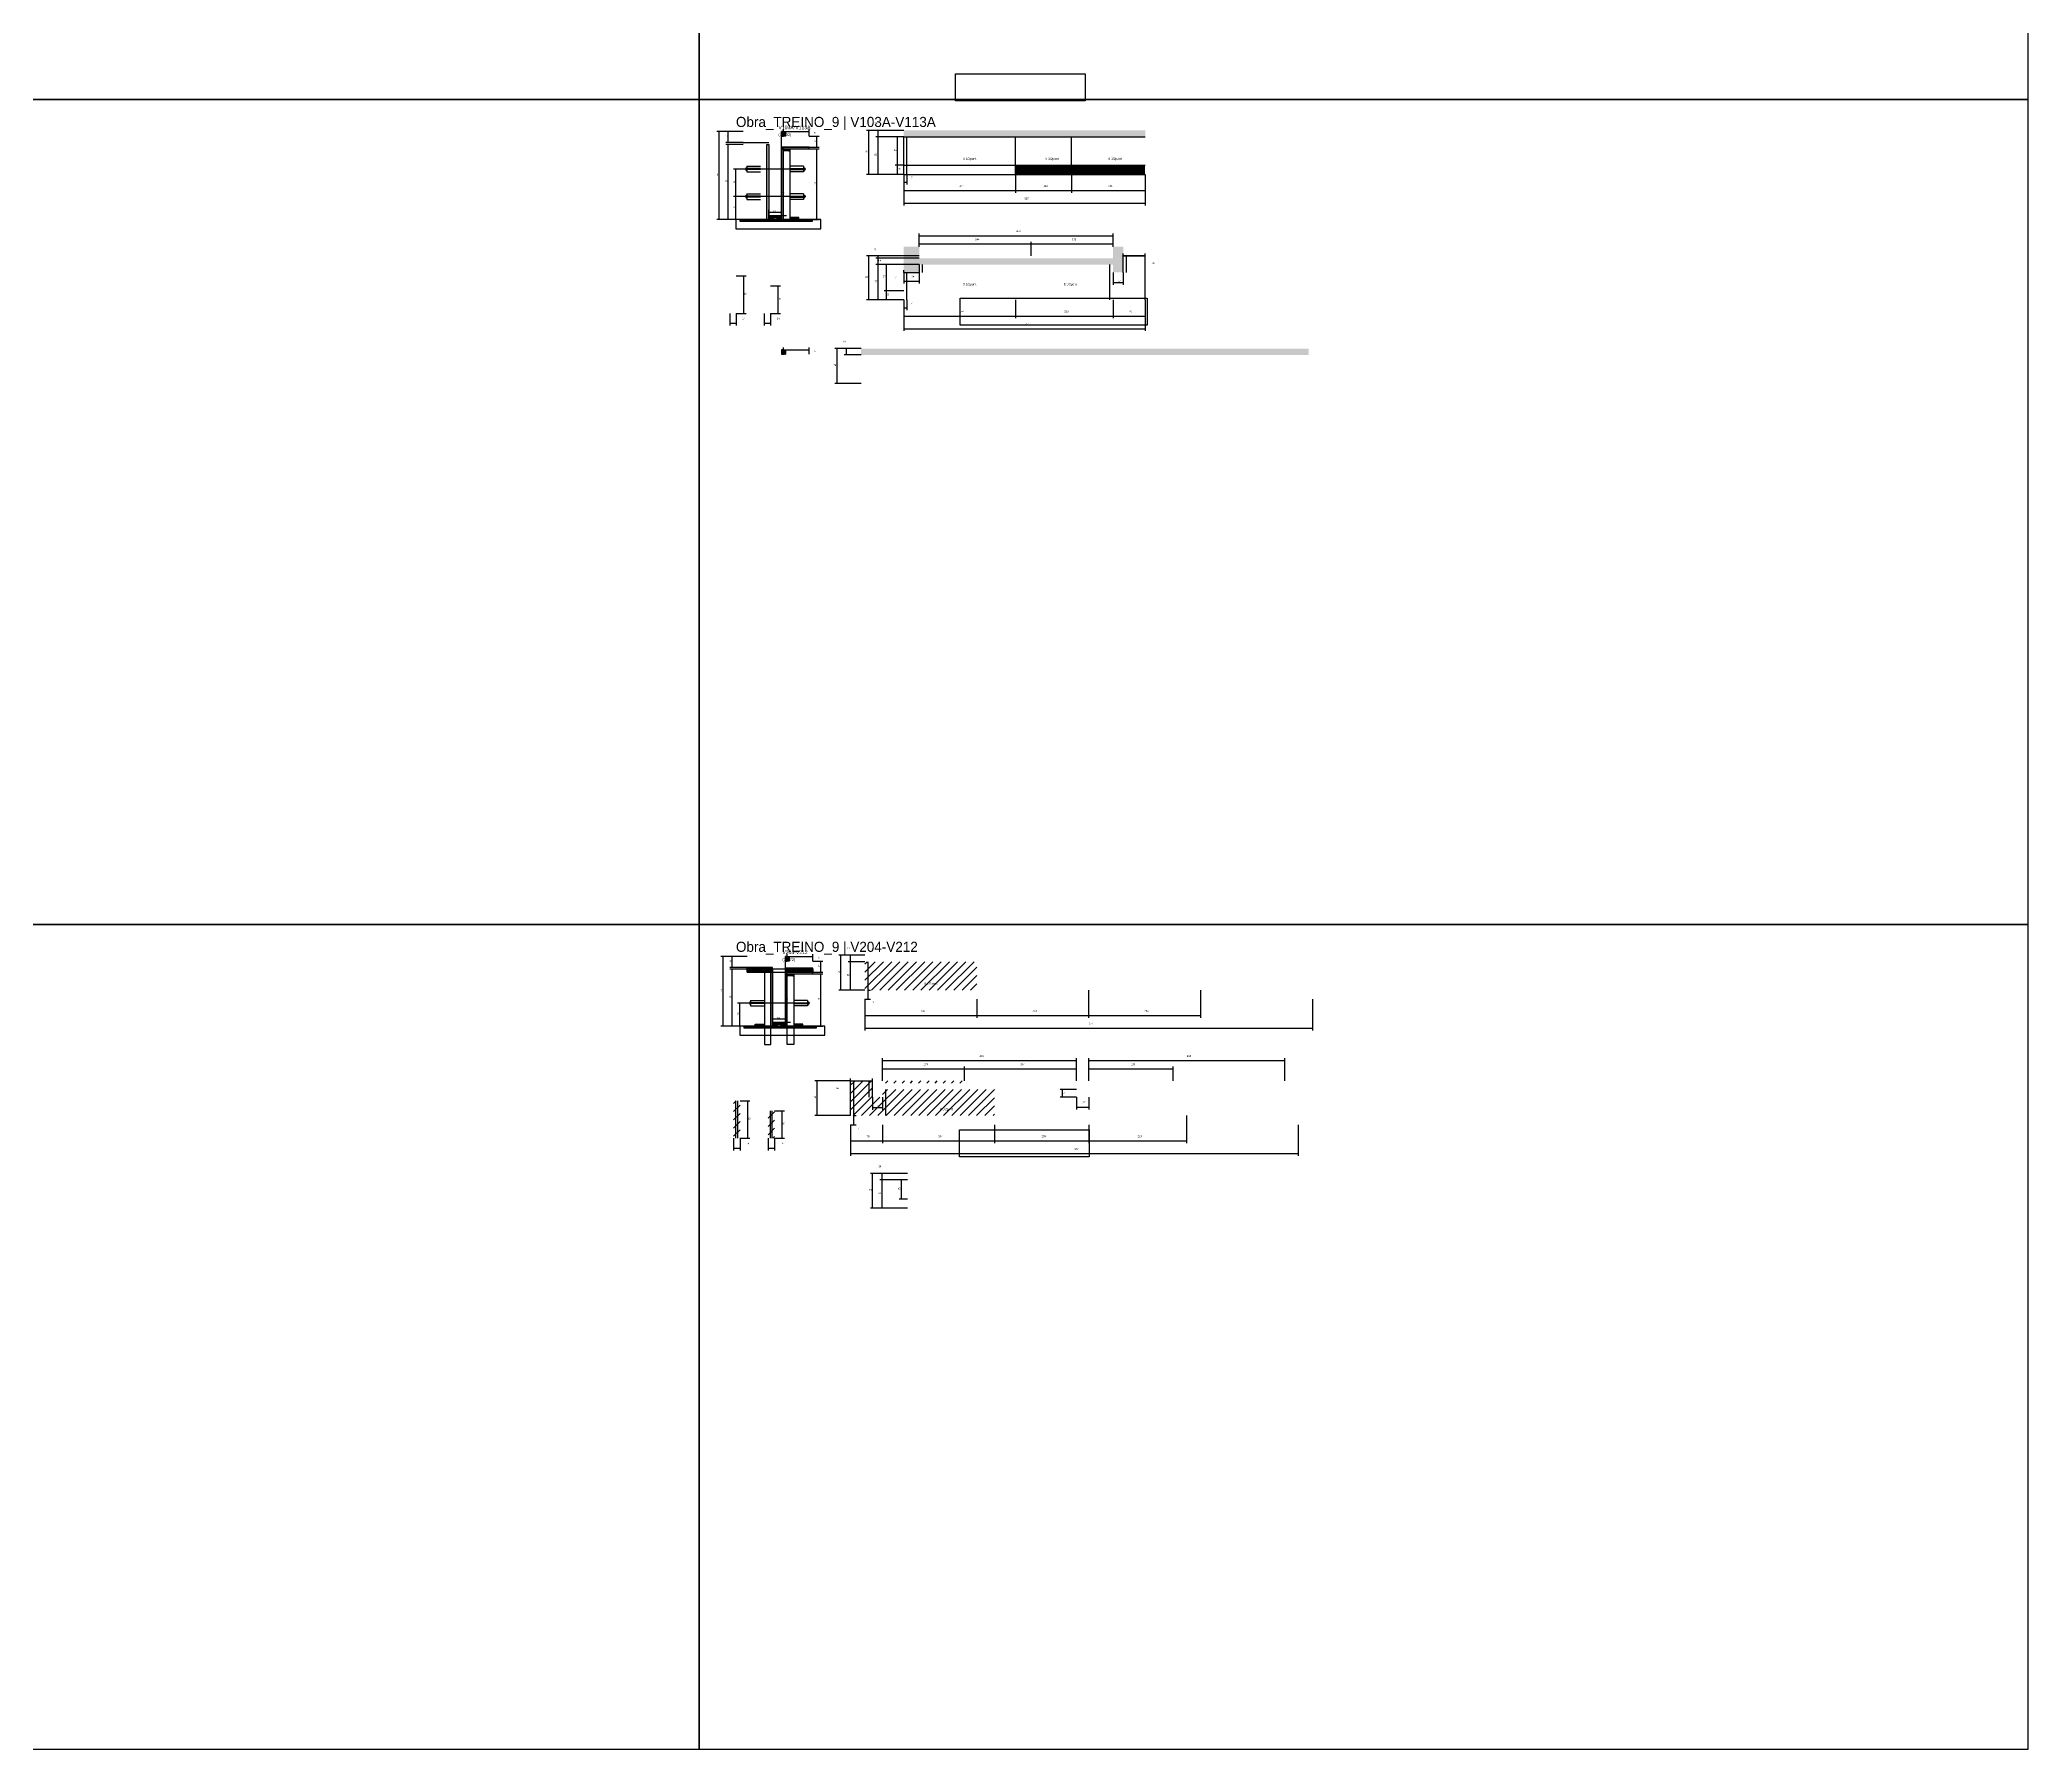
# Model space of a CAD drawing. Header units: metres. Extents: x -41 to 34840, y -36000 to 1848.
# Drawn here: x 30461 to 34800, y -34200 to -30470 of the extents above; entities that cross this region are included whole.
import ezdxf

# ---------------------------------------------------------------- set-up
doc = ezdxf.new("R2010")
doc.units = ezdxf.units.M
for name, color, linetype in [('barrote', 126, 'Continuous'), ('CELL_BORDER', 8, 'Continuous'), ('COTA', 4, 'Continuous'), ('Cota Seção (2x)', 4, 'Continuous'), ('Hachura', 253, 'Continuous'), ('LABEL_ID', 3, 'Continuous'), ('Madeira', 126, 'Continuous'), ('NOMENCLATURA', 7, 'Continuous'), ('Painéis', 200, 'Continuous'), ('SARR_2.2x7', 40, 'Continuous'), ('SARR_EDITAR', 141, 'Continuous'), ('SCO-___-LAJ', 4, 'Continuous'), ('TENSOR', 2, 'Continuous'), ('Texto Seção', 7, 'Continuous')]:
    doc.layers.add(name, color=color, linetype=linetype)

msp = doc.modelspace()

# ---------------------------------------------------------------- hatches: boundary and pattern name
at = {"layer": 'COTA'}
h = msp.add_hatch(dxfattribs=at)
h.set_pattern_fill('AR-CONC', scale=0.03)
h.paths.add_polyline_path([(32346, -30667.5), (32346, -30681.5), (32873, -30681.5), (32873, -30667.5)])
h = msp.add_hatch(dxfattribs=at)
h.set_pattern_fill('AR-CONC', scale=0.03)
h.paths.add_polyline_path([(32380, -30977.3), (32380, -30960.3), (32803, -30960.3), (32803, -30977.3), (32825, -30977.3), (32825, -30941.3), (32825, -30921.3), (32803, -30921.3), (32803, -30941.3), (32803, -30946.3), (32380, -30946.3), (32380, -30941.3), (32380, -30921.3), (32346, -30921.3), (32346, -30977.3)])
h = msp.add_hatch(dxfattribs=at)
h.set_pattern_fill('AR-CONC', scale=0.03)
h.paths.add_polyline_path([(32252.9, -31143.6), (32252.9, -31157.6), (33229.9, -31157.6), (33229.9, -31143.6)])
at = {"layer": 'Hachura'}
h = msp.add_hatch(color=8, dxfattribs=at)
h.dxf.hatch_style = 1
h.paths.add_polyline_path([(32083.5, -30670), (32079.5, -30670), (32079.5, -30670), (32079.5, -30680), (32079.5, -30680), (32083.5, -30680), (32083.5, -30680), (32083.5, -30670)])
h = msp.add_hatch(dxfattribs=at)
h.set_pattern_fill('ANSI31', scale=0.5)
h.paths.add_polyline_path([(32087.9, -30680), (32083.5, -30680), (32083.5, -30680), (32083.5, -30670), (32083.5, -30670), (32087.9, -30670), (32087.9, -30670), (32087.9, -30680)])
h = msp.add_hatch(color=8, dxfattribs=at)
h.dxf.hatch_style = 1
h.paths.add_polyline_path([(32047.5, -30698), (32051.5, -30698), (32051.5, -30698), (32051.5, -30862), (32051.5, -30862), (32047.5, -30862), (32047.5, -30862), (32047.5, -30698)])
h = msp.add_hatch(color=8, dxfattribs=at)
h.dxf.hatch_style = 1
h.paths.add_polyline_path([(32139.5, -30708), (32139.5, -30704), (32139.5, -30704), (32079.5, -30704), (32079.5, -30704), (32079.5, -30708), (32079.5, -30708), (32139.5, -30708)])
h = msp.add_hatch(color=8, dxfattribs=at)
h.dxf.hatch_style = 1
h.paths.add_polyline_path([(32083.5, -30708), (32079.5, -30708), (32079.5, -30708), (32079.5, -30862), (32079.5, -30862), (32083.5, -30862), (32083.5, -30862), (32083.5, -30708)])
h = msp.add_hatch(dxfattribs=at)
h.set_pattern_fill('ANSI31', scale=0.5)
h.paths.add_polyline_path([(32083.5, -30712.4), (32083.5, -30708), (32083.5, -30708), (32097.5, -30708), (32097.5, -30708), (32097.5, -30712.4), (32097.5, -30712.4), (32083.5, -30712.4)])
h = msp.add_hatch(color=8, dxfattribs=at)
h.dxf.hatch_style = 1
h.paths.add_polyline_path([(32079.5, -30857.6), (32079.5, -30854), (32079.5, -30854), (32051.5, -30854), (32051.5, -30854), (32051.5, -30857.6), (32051.5, -30857.6), (32079.5, -30857.6)])
h = msp.add_hatch(dxfattribs=at)
h.set_pattern_fill('ANSI31', scale=0.5)
h.paths.add_polyline_path([(32051.5, -30862), (32051.5, -30857.6), (32051.5, -30857.6), (32061.5, -30857.6), (32061.5, -30857.6), (32061.5, -30862), (32061.5, -30862), (32051.5, -30862)])
h = msp.add_hatch(dxfattribs=at)
h.set_pattern_fill('ANSI31', scale=0.5)
h.paths.add_polyline_path([(32079.5, -30862), (32079.5, -30857.6), (32079.5, -30857.6), (32069.5, -30857.6), (32069.5, -30857.6), (32069.5, -30862), (32069.5, -30862), (32079.5, -30862)])
h = msp.add_hatch(dxfattribs=at)
h.set_pattern_fill('ANSI31', scale=0.5)
h.paths.add_polyline_path([(32117.5, -30862), (32117.5, -30857.6), (32117.5, -30857.6), (32097.5, -30857.6), (32097.5, -30857.6), (32097.5, -30862), (32097.5, -30862), (32117.5, -30862)])
h = msp.add_hatch(color=8, dxfattribs=at)
h.dxf.hatch_style = 1
h.paths.add_polyline_path([(32083.5, -31146.1), (32079.5, -31146.1), (32079.5, -31146.1), (32079.5, -31156.1), (32079.5, -31156.1), (32083.5, -31156.1), (32083.5, -31156.1), (32083.5, -31146.1)])
h = msp.add_hatch(dxfattribs=at)
h.set_pattern_fill('ANSI31', scale=0.5)
h.paths.add_polyline_path([(32087.9, -31156.1), (32083.5, -31156.1), (32083.5, -31156.1), (32083.5, -31146.1), (32083.5, -31146.1), (32087.9, -31146.1), (32087.9, -31146.1), (32087.9, -31156.1)])
h = msp.add_hatch(color=8, dxfattribs=at)
h.dxf.hatch_style = 1
h.paths.add_polyline_path([(32060.1, -32498), (32060.1, -32494), (32060.1, -32494), (32004.5, -32494), (32004.5, -32494), (32004.5, -32498), (32004.5, -32498), (32060.1, -32498)])
h = msp.add_hatch(dxfattribs=at)
h.set_pattern_fill('ANSI31', scale=0.5)
h.paths.add_polyline_path([(32056.1, -32502.4), (32056.1, -32498), (32056.1, -32498), (32042.1, -32498), (32042.1, -32498), (32042.1, -32502.4), (32042.1, -32502.4), (32056.1, -32502.4)])
h = msp.add_hatch(color=8, dxfattribs=at)
h.dxf.hatch_style = 1
h.paths.add_polyline_path([(32056.1, -32498), (32060.1, -32498), (32060.1, -32498), (32060.1, -32622), (32060.1, -32622), (32056.1, -32622), (32056.1, -32622), (32056.1, -32498)])
h = msp.add_hatch(color=8, dxfattribs=at)
h.dxf.hatch_style = 1
h.paths.add_polyline_path([(32092.1, -32470), (32088.1, -32470), (32088.1, -32470), (32088.1, -32480), (32088.1, -32480), (32092.1, -32480), (32092.1, -32480), (32092.1, -32470)])
h = msp.add_hatch(dxfattribs=at)
h.set_pattern_fill('ANSI31', scale=0.5)
h.paths.add_polyline_path([(32096.5, -32480), (32092.1, -32480), (32092.1, -32480), (32092.1, -32470), (32092.1, -32470), (32096.5, -32470), (32096.5, -32470), (32096.5, -32480)])
h = msp.add_hatch(dxfattribs=at)
h.set_pattern_fill('ANSI31', scale=4)
h.paths.add_polyline_path([(32505.5, -32481.5), (32261.5, -32481.5), (32261.5, -32543.5), (32505.5, -32543.5)])
h = msp.add_hatch(color=8, dxfattribs=at)
h.dxf.hatch_style = 1
h.paths.add_polyline_path([(32148.1, -32508), (32148.1, -32504), (32148.1, -32504), (32088.1, -32504), (32088.1, -32504), (32088.1, -32508), (32088.1, -32508), (32148.1, -32508)])
h = msp.add_hatch(color=8, dxfattribs=at)
h.dxf.hatch_style = 1
h.paths.add_polyline_path([(32092.1, -32508), (32088.1, -32508), (32088.1, -32508), (32088.1, -32622), (32088.1, -32622), (32092.1, -32622), (32092.1, -32622), (32092.1, -32508)])
h = msp.add_hatch(dxfattribs=at)
h.set_pattern_fill('ANSI31', scale=0.5)
h.paths.add_polyline_path([(32092.1, -32512.4), (32092.1, -32508), (32092.1, -32508), (32106.1, -32508), (32106.1, -32508), (32106.1, -32512.4), (32106.1, -32512.4), (32092.1, -32512.4)])
h = msp.add_hatch(dxfattribs=at)
h.set_pattern_fill('ANSI31', scale=0.5)
h.paths.add_polyline_path([(32022.1, -32622), (32022.1, -32617.6), (32022.1, -32617.6), (32042.1, -32617.6), (32042.1, -32617.6), (32042.1, -32622), (32042.1, -32622), (32022.1, -32622)])
h = msp.add_hatch(color=8, dxfattribs=at)
h.dxf.hatch_style = 1
h.paths.add_polyline_path([(32088.1, -32617.6), (32088.1, -32614), (32088.1, -32614), (32060.1, -32614), (32060.1, -32614), (32060.1, -32617.6), (32060.1, -32617.6), (32088.1, -32617.6)])
h = msp.add_hatch(dxfattribs=at)
h.set_pattern_fill('ANSI31', scale=0.5)
h.paths.add_polyline_path([(32060.1, -32622), (32060.1, -32617.6), (32060.1, -32617.6), (32070.1, -32617.6), (32070.1, -32617.6), (32070.1, -32622), (32070.1, -32622), (32060.1, -32622)])
h = msp.add_hatch(dxfattribs=at)
h.set_pattern_fill('ANSI31', scale=0.5)
h.paths.add_polyline_path([(32088.1, -32622), (32088.1, -32617.6), (32088.1, -32617.6), (32078.1, -32617.6), (32078.1, -32617.6), (32078.1, -32622), (32078.1, -32622), (32088.1, -32622)])
h = msp.add_hatch(dxfattribs=at)
h.set_pattern_fill('ANSI31', scale=0.5)
h.paths.add_polyline_path([(32126.1, -32622), (32126.1, -32617.6), (32126.1, -32617.6), (32106.1, -32617.6), (32106.1, -32617.6), (32106.1, -32622), (32106.1, -32622), (32126.1, -32622)])
h = msp.add_hatch(dxfattribs=at)
h.set_pattern_fill('ANSI31', scale=4)
h.paths.add_polyline_path([(32230, -32741.3), (32230, -32817.3), (32300, -32817.3), (32300, -32777.3), (32278, -32777.3), (32278, -32741.3)])
h = msp.add_hatch(dxfattribs=at)
h.set_pattern_fill('ANSI31', scale=4)
h.paths.add_polyline_path([(32300, -32741.3), (32300, -32746.3), (32479, -32746.3), (32479, -32741.3)])
h = msp.add_hatch(dxfattribs=at)
h.set_pattern_fill('ANSI31', scale=4)
h.paths.add_polyline_path([(32544, -32817.3), (32544, -32760.3), (32300, -32760.3), (32300, -32777.3), (32300, -32817.3)])
h = msp.add_hatch(dxfattribs=at)
h.set_pattern_fill('ANSI31', scale=4)
h.paths.add_polyline_path([(31989, -32784.9), (31975, -32784.9), (31975, -32866.9), (31989, -32866.9)])
h = msp.add_hatch(dxfattribs=at)
h.set_pattern_fill('ANSI31', scale=4)
h.paths.add_polyline_path([(32064.2, -32806.9), (32050.2, -32806.9), (32050.2, -32866.9), (32064.2, -32866.9)])

# ---------------------------------------------------------------- linework, layer by layer
for p, q in [((32001.5, -30748.9), (32001.5, -30754.9)), ((32001.5, -30748.9), (32003.5, -30748.9)), ((32003.5, -30754.9), (32001.5, -30754.9)), ((32003.5, -30745.9), (32003.5, -30757.9)), ((32003.5, -30745.9), (32033.5, -30745.9)), ((32033.5, -30750.9), (32003.5, -30750.9)), ((32033.5, -30752.9), (32003.5, -30752.9)), ((32003.5, -30757.9), (32033.5, -30757.9)), ((32127.5, -30745.9), (32097.5, -30745.9)), ((32097.5, -30750.9), (32127.5, -30750.9)), ((32097.5, -30752.9), (32127.5, -30752.9)), ((32127.5, -30757.9), (32097.5, -30757.9)), ((32127.5, -30745.9), (32127.5, -30757.9)), ((32127.5, -30748.9), (32129.5, -30748.9)), ((32127.5, -30754.9), (32129.5, -30754.9)), ((32129.5, -30748.9), (32129.5, -30754.9)), ((32003.5, -30806), (32003.5, -30818)), ((32003.5, -30806), (32033.5, -30806)), ((32127.5, -30806), (32097.5, -30806)), ((32127.5, -30806), (32127.5, -30818)), ((32001.5, -30809), (32001.5, -30815)), ((32001.5, -30809), (32003.5, -30809)), ((32003.5, -30815), (32001.5, -30815)), ((32033.5, -30811), (32003.5, -30811)), ((32033.5, -30813), (32003.5, -30813)), ((32003.5, -30818), (32033.5, -30818)), ((32097.5, -30811), (32127.5, -30811)), ((32097.5, -30813), (32127.5, -30813)), ((32127.5, -30818), (32097.5, -30818)), ((32127.5, -30809), (32129.5, -30809)), ((32127.5, -30815), (32129.5, -30815)), ((32129.5, -30809), (32129.5, -30815)), ((32010.1, -32569), (32010.1, -32575)), ((32010.1, -32569), (32012.1, -32569)), ((32012.1, -32575), (32010.1, -32575)), ((32012.1, -32566), (32012.1, -32578)), ((32012.1, -32566), (32042.1, -32566)), ((32042.1, -32571), (32012.1, -32571)), ((32042.1, -32573), (32012.1, -32573)), ((32012.1, -32578), (32042.1, -32578)), ((32136.1, -32566), (32106.1, -32566)), ((32106.1, -32571), (32136.1, -32571)), ((32106.1, -32573), (32136.1, -32573)), ((32136.1, -32578), (32106.1, -32578)), ((32136.1, -32566), (32136.1, -32578)), ((32136.1, -32569), (32138.1, -32569)), ((32136.1, -32575), (32138.1, -32575)), ((32138.1, -32569), (32138.1, -32575))]:
    msp.add_line(p, q)
at = {"layer": 'barrote'}
for points in [[(31980, -30882), (32165.2, -30882), (32165.2, -30862), (31980, -30862)], [(31988.6, -32642), (32173.8, -32642), (32173.8, -32622), (31988.6, -32622)]]:
    msp.add_lwpolyline(points, close=True, dxfattribs=at)
at = {"layer": 'CELL_BORDER'}
for points in [[(29000, -30600), (31900, -30600), (31900, -28800), (29000, -28800)], [(31900, -30600), (34800, -30600), (34800, -28800), (31900, -28800)], [(29000, -32400), (31900, -32400), (31900, -30600), (29000, -30600)], [(31900, -32400), (34800, -32400), (34800, -30600), (31900, -30600)], [(29000, -34200), (31900, -34200), (31900, -32400), (29000, -32400)], [(31900, -34200), (34800, -34200), (34800, -32400), (31900, -32400)]]:
    msp.add_lwpolyline(points, close=True, dxfattribs=at)
at = {"layer": 'COTA'}
for p, q in [((31995.9, -30670), (31938.5, -30670)), ((31943.5, -30862), (31943.5, -30670)), ((31995.9, -30670), (31957.8, -30670)), ((31962.8, -30694), (31962.8, -30670)), ((32083.5, -30670), (32083.5, -30665)), ((32083.5, -30670), (32139.5, -30670)), ((32139.5, -30680), (32139.5, -30665)), ((32346, -30667.5), (32264.7, -30667.5)), ((32269.7, -30763.5), (32269.7, -30667.5)), ((32346, -30667.5), (32285.3, -30667.5)), ((32290.3, -30681.5), (32290.3, -30667.5)), ((31995.9, -30694), (31957.8, -30694)), ((31995.9, -30698), (31957.8, -30698)), ((31962.8, -30862), (31962.8, -30698)), ((32139.5, -30680), (32161.3, -30680)), ((32139.5, -30704), (32161.3, -30704)), ((32139.5, -30708), (32161.3, -30708)), ((32156.3, -30704), (32156.3, -30680)), ((32156.3, -30862), (32156.3, -30708)), ((32346, -30681.5), (32285.3, -30681.5)), ((32346, -30681.5), (32285.3, -30681.5)), ((32290.3, -30763.5), (32290.3, -30681.5)), ((32346, -30681.5), (32327.5, -30681.5)), ((32332.5, -30743.5), (32332.5, -30681.5)), ((31998.2, -30751.9), (31974.6, -30751.9)), ((31979.6, -30812), (31979.6, -30751.9)), ((32346, -30763.5), (32264.7, -30763.5)), ((32346, -30763.5), (32285.3, -30763.5)), ((32346, -30743.5), (32327.5, -30743.5)), ((32346, -30743.5), (32327.5, -30743.5)), ((32346, -30763.5), (32327.5, -30763.5)), ((32332.5, -30763.5), (32332.5, -30743.5)), ((32346, -30763.5), (32346, -30803.7)), ((32346, -30763.5), (32346, -30831.4)), ((32346, -30763.5), (32346, -30785.7)), ((32353, -30763.5), (32353, -30785.7)), ((32590, -30763.5), (32590, -30803.7)), ((32590, -30763.5), (32590, -30803.7)), ((32712, -30763.5), (32712, -30803.7)), ((32712, -30763.5), (32712, -30803.7)), ((32873, -30763.5), (32873, -30803.7)), ((32873, -30763.5), (32873, -30831.4)), ((32346, -30780.7), (32353, -30780.7)), ((32346, -30798.7), (32590, -30798.7)), ((32590, -30798.7), (32712, -30798.7)), ((32712, -30798.7), (32873, -30798.7)), ((31998.2, -30812), (31974.6, -30812)), ((31998.2, -30812), (31974.6, -30812)), ((31979.6, -30862), (31979.6, -30812)), ((32346, -30826.4), (32873, -30826.4)), ((32017.9, -30862), (31938.5, -30862)), ((32017.9, -30862), (31957.8, -30862)), ((31998.2, -30862), (31974.6, -30862)), ((32113.1, -30862), (32161.3, -30862)), ((32380, -30921.3), (32380, -30892.3)), ((32803, -30921.3), (32803, -30892.3)), ((32380, -30897.3), (32803, -30897.3)), ((32380, -30921.3), (32380, -30910.3)), ((32380, -30915.3), (32624, -30915.3)), ((32624, -30941.3), (32624, -30910.3)), ((32624, -30941.3), (32624, -30910.3)), ((32624, -30915.3), (32803, -30915.3)), ((32803, -30921.3), (32803, -30910.3)), ((32825, -30977.3), (32825, -30936.3)), ((32873, -30941.3), (32873, -30936.3)), ((32380, -30941.3), (32264.7, -30941.3)), ((32269.7, -31037.3), (32269.7, -30941.3)), ((32380, -30941.3), (32285.4, -30941.3)), ((32346, -30946.3), (32285.4, -30946.3)), ((32380, -30946.3), (32285.4, -30946.3)), ((32346, -30960.3), (32285.4, -30960.3)), ((32346, -30960.3), (32285.4, -30960.3)), ((32290.4, -30946.3), (32290.4, -30941.3)), ((32290.4, -30960.3), (32290.4, -30946.3)), ((32290.4, -31037.3), (32290.4, -30960.3)), ((32380, -30960.3), (32303.2, -30960.3)), ((32308.2, -31017.3), (32308.2, -30960.3)), ((32346, -30977.3), (32346, -30972.3)), ((32346, -30977.3), (32346, -31001.3)), ((32346, -30977.3), (32380, -30977.3)), ((32380, -30960.3), (32380, -30982.3)), ((32380, -30977.3), (32380, -31001.3)), ((32803, -30977.3), (32803, -31004.7)), ((32825, -30941.3), (32873, -30941.3)), ((32825, -30977.3), (32825, -31004.7)), ((31980.4, -30984.9), (32002, -30984.9)), ((31997, -31066.9), (31997, -30984.9)), ((32055.6, -31006.9), (32077.1, -31006.9)), ((32072.1, -31066.9), (32072.1, -31006.9)), ((32346, -31017.3), (32303.2, -31017.3)), ((32346, -31017.3), (32303.2, -31017.3)), ((32308.2, -31037.3), (32308.2, -31017.3)), ((32346, -30996.3), (32380, -30996.3)), ((32803, -30999.7), (32825, -30999.7)), ((31966.4, -31066.9), (31966.4, -31093.2)), ((31980.4, -31066.9), (32002, -31066.9)), ((31980.4, -31066.9), (31980.4, -31093.2)), ((32041.6, -31066.9), (32041.6, -31093.2)), ((32055.6, -31066.9), (32077.1, -31066.9)), ((32055.6, -31066.9), (32055.6, -31093.2)), ((32346, -31037.3), (32264.7, -31037.3)), ((32346, -31037.3), (32285.4, -31037.3)), ((32346, -31037.3), (32303.2, -31037.3)), ((32346, -31037.3), (32346, -31077.5)), ((32346, -31037.3), (32346, -31105.2)), ((32346, -31037.3), (32346, -31059.5)), ((32346, -31054.5), (32353, -31054.5)), ((32353, -31037.3), (32353, -31059.5)), ((32590, -31037.3), (32590, -31077.5)), ((32590, -31037.3), (32590, -31077.5)), ((32803, -31037.3), (32803, -31077.5)), ((32803, -31037.3), (32803, -31077.5)), ((32873, -31037.3), (32873, -31077.5)), ((32873, -31037.3), (32873, -31105.2)), ((31966.4, -31088.2), (31980.4, -31088.2)), ((32041.6, -31088.2), (32055.6, -31088.2)), ((32346, -31072.5), (32590, -31072.5)), ((32346, -31100.2), (32873, -31100.2)), ((32590, -31072.5), (32803, -31072.5)), ((32803, -31072.5), (32873, -31072.5)), ((32083.5, -31146.1), (32083.5, -31141.1)), ((32083.5, -31146.1), (32139.5, -31146.1)), ((32139.5, -31156.1), (32139.5, -31141.1)), ((32252.9, -31143.6), (32195.6, -31143.6)), ((32200.6, -31219.6), (32200.6, -31143.6)), ((32252.9, -31143.6), (32216.3, -31143.6)), ((32221.3, -31157.6), (32221.3, -31143.6)), ((32252.9, -31157.6), (32216.3, -31157.6)), ((32252.9, -31219.6), (32195.6, -31219.6)), ((32004.5, -32470), (31947.1, -32470)), ((31952.1, -32622), (31952.1, -32470)), ((32004.5, -32470), (31966.4, -32470)), ((32004.5, -32494), (31966.4, -32494)), ((32004.5, -32498), (31966.4, -32498)), ((31971.4, -32494), (31971.4, -32470)), ((31971.4, -32622), (31971.4, -32498)), ((32092.1, -32470), (32092.1, -32465)), ((32092.1, -32470), (32148.1, -32470)), ((32148.1, -32480), (32148.1, -32465)), ((32148.1, -32480), (32169.9, -32480)), ((32164.9, -32504), (32164.9, -32480)), ((32261.5, -32467.5), (32204.2, -32467.5)), ((32209.2, -32543.5), (32209.2, -32467.5)), ((32261.5, -32467.5), (32224.9, -32467.5)), ((32261.5, -32481.5), (32224.9, -32481.5)), ((32261.5, -32481.5), (32224.9, -32481.5)), ((32229.9, -32481.5), (32229.9, -32467.5)), ((32229.9, -32543.5), (32229.9, -32481.5)), ((32148.1, -32504), (32169.9, -32504)), ((32148.1, -32508), (32169.9, -32508)), ((32164.9, -32622), (32164.9, -32508)), ((32261.5, -32543.5), (32204.2, -32543.5)), ((32261.5, -32543.5), (32224.9, -32543.5)), ((32268.5, -32563.5), (32268.5, -32543.5)), ((32268.5, -32543.5), (32273.5, -32543.5)), ((32749.5, -32543.5), (32749.5, -32603.7)), ((32993.5, -32543.5), (32993.5, -32603.7)), ((32006.8, -32572), (31983.2, -32572)), ((31988.2, -32622), (31988.2, -32572)), ((32261.5, -32563.5), (32261.5, -32603.7)), ((32261.5, -32563.5), (32261.5, -32631.4)), ((32261.5, -32563.5), (32273.5, -32563.5)), ((32505.5, -32563.5), (32505.5, -32603.7)), ((32505.5, -32563.5), (32505.5, -32603.7)), ((32749.5, -32563.5), (32749.5, -32603.7)), ((33238.5, -32563.5), (33238.5, -32631.4)), ((32026.5, -32622), (31947.1, -32622)), ((32026.5, -32622), (31966.4, -32622)), ((32006.8, -32622), (31983.2, -32622)), ((32121.7, -32622), (32169.9, -32622)), ((32261.5, -32598.7), (32505.5, -32598.7)), ((32261.5, -32626.4), (33238.5, -32626.4)), ((32505.5, -32598.7), (32749.5, -32598.7)), ((32749.5, -32598.7), (32993.5, -32598.7)), ((32300, -32741.3), (32300, -32692.3)), ((32300, -32697.3), (32723, -32697.3)), ((32300, -32741.3), (32300, -32710.3)), ((32300, -32715.3), (32479, -32715.3)), ((32479, -32741.3), (32479, -32710.3)), ((32479, -32741.3), (32479, -32710.3)), ((32479, -32715.3), (32723, -32715.3)), ((32723, -32741.3), (32723, -32692.3)), ((32723, -32741.3), (32723, -32710.3)), ((32750, -32741.3), (32750, -32692.3)), ((32750, -32697.3), (33178, -32697.3)), ((32750, -32741.3), (32750, -32710.3)), ((32750, -32715.3), (32934, -32715.3)), ((32934, -32741.3), (32934, -32710.3)), ((33178, -32741.3), (33178, -32692.3)), ((32230, -32741.3), (32152, -32741.3)), ((32157, -32817.3), (32157, -32741.3)), ((32230, -32741.3), (32230, -32736.3)), ((32230, -32741.3), (32278, -32741.3)), ((32278, -32777.3), (32278, -32736.3)), ((32723, -32760.3), (32687.7, -32760.3)), ((32692.7, -32777.3), (32692.7, -32760.3)), ((31989, -32784.9), (32010.6, -32784.9)), ((32005.6, -32866.9), (32005.6, -32784.9)), ((32278, -32777.3), (32278, -32804.7)), ((32278, -32799.7), (32300, -32799.7)), ((32300, -32777.3), (32300, -32804.7)), ((32723, -32777.3), (32687.7, -32777.3)), ((32723, -32777.3), (32723, -32803.9)), ((32723, -32798.9), (32750, -32798.9)), ((32750, -32777.3), (32750, -32803.9)), ((32064.2, -32806.9), (32085.7, -32806.9)), ((32080.7, -32866.9), (32080.7, -32806.9)), ((32230, -32817.3), (32152, -32817.3)), ((32230, -32837.3), (32230, -32877.5)), ((32230, -32837.3), (32230, -32905.2)), ((32230, -32837.3), (32242, -32837.3)), ((32237, -32837.3), (32237, -32817.3)), ((32237, -32817.3), (32242, -32817.3)), ((32300, -32837.3), (32300, -32877.5)), ((32300, -32837.3), (32300, -32877.5)), ((32544, -32837.3), (32544, -32877.5)), ((32544, -32837.3), (32544, -32877.5)), ((32750, -32837.3), (32750, -32877.5)), ((32750, -32837.3), (32750, -32877.5)), ((32963, -32817.3), (32963, -32877.5)), ((33207, -32837.3), (33207, -32905.2)), ((31975, -32866.9), (31975, -32893.2)), ((31975, -32888.2), (31989, -32888.2)), ((31989, -32866.9), (32010.6, -32866.9)), ((31989, -32866.9), (31989, -32893.2)), ((32050.2, -32866.9), (32050.2, -32893.2)), ((32050.2, -32888.2), (32064.2, -32888.2)), ((32064.2, -32866.9), (32085.7, -32866.9)), ((32064.2, -32866.9), (32064.2, -32893.2)), ((32230, -32872.5), (32300, -32872.5)), ((32300, -32872.5), (32544, -32872.5)), ((32544, -32872.5), (32750, -32872.5)), ((32750, -32872.5), (32963, -32872.5)), ((32230, -32900.2), (33207, -32900.2)), ((32354.6, -32943.6), (32273.3, -32943.6)), ((32278.3, -33019.6), (32278.3, -32943.6)), ((32354.6, -32943.6), (32293.9, -32943.6)), ((32354.6, -32957.6), (32293.9, -32957.6)), ((32354.6, -32957.6), (32293.9, -32957.6)), ((32298.9, -32957.6), (32298.9, -32943.6)), ((32298.9, -33019.6), (32298.9, -32957.6)), ((32354.6, -32957.6), (32336.1, -32957.6)), ((32341.1, -32999.6), (32341.1, -32957.6)), ((32354.6, -33019.6), (32273.3, -33019.6)), ((32354.6, -33019.6), (32293.9, -33019.6)), ((32354.6, -32999.6), (32336.1, -32999.6))]:
    msp.add_line(p, q, dxfattribs=at)
at = {"layer": 'Cota Seção (2x)'}
for p, q in [((32079.5, -30854), (32079.5, -30670)), ((32079.5, -30670), (32084.5, -30670)), ((32051.5, -30862), (32051.5, -30841)), ((32051.5, -30846), (32079.5, -30846)), ((32079.5, -30862), (32079.5, -30841)), ((32090.5, -30854), (32074.5, -30854)), ((32088.1, -32614), (32088.1, -32470)), ((32088.1, -32470), (32093.1, -32470)), ((32060.1, -32622), (32060.1, -32601)), ((32060.1, -32606), (32088.1, -32606)), ((32099.1, -32614), (32083.1, -32614)), ((32088.1, -32622), (32088.1, -32601))]:
    msp.add_line(p, q, dxfattribs=at)
at = {"layer": 'Madeira'}
for points in [[(32087.9, -30680), (32083.5, -30680), (32083.5, -30670), (32087.9, -30670)], [(32083.5, -30712.4), (32083.5, -30708), (32097.5, -30708), (32097.5, -30712.4)], [(32083.5, -30708), (32097.5, -30708), (32097.5, -30862), (32083.5, -30862)], [(31980, -30882), (32165.2, -30882), (32165.2, -30862), (31980, -30862)], [(32051.5, -30862), (32051.5, -30857.6), (32061.5, -30857.6), (32061.5, -30862)], [(32079.5, -30862), (32079.5, -30857.6), (32069.5, -30857.6), (32069.5, -30862)], [(32117.5, -30862), (32117.5, -30857.6), (32097.5, -30857.6), (32097.5, -30862)], [(32087.9, -31156.1), (32083.5, -31156.1), (32083.5, -31146.1), (32087.9, -31146.1)], [(32056.1, -32502.4), (32056.1, -32498), (32042.1, -32498), (32042.1, -32502.4)], [(32056.1, -32498), (32042.1, -32498), (32042.1, -32662), (32056.1, -32662)], [(32096.5, -32480), (32092.1, -32480), (32092.1, -32470), (32096.5, -32470)], [(32092.1, -32512.4), (32092.1, -32508), (32106.1, -32508), (32106.1, -32512.4)], [(32092.1, -32508), (32106.1, -32508), (32106.1, -32662), (32092.1, -32662)], [(31988.6, -32642), (32173.8, -32642), (32173.8, -32622), (31988.6, -32622)], [(32022.1, -32622), (32022.1, -32617.6), (32042.1, -32617.6), (32042.1, -32622)], [(32060.1, -32622), (32060.1, -32617.6), (32070.1, -32617.6), (32070.1, -32622)], [(32088.1, -32622), (32088.1, -32617.6), (32078.1, -32617.6), (32078.1, -32622)], [(32126.1, -32622), (32126.1, -32617.6), (32106.1, -32617.6), (32106.1, -32622)]]:
    msp.add_lwpolyline(points, close=True, dxfattribs=at)
at = {"layer": 'NOMENCLATURA'}
for points in [[(32459.2, -30544.1), (32742.4, -30544.1), (32742.4, -30602.8), (32459.2, -30602.8)], [(32469.5, -31033.6), (32877.7, -31033.6), (32877.7, -31092.3), (32469.5, -31092.3)], [(32467.8, -32848.5), (32751, -32848.5), (32751, -32907.2), (32467.8, -32907.2)]]:
    msp.add_lwpolyline(points, close=True, dxfattribs=at)
at = {"layer": 'Painéis'}
for p, q in [((31995.9, -30694), (32051.5, -30694)), ((32079.5, -30704), (32139.5, -30704)), ((32346, -30681.5), (32873, -30681.5)), ((32346, -30763.5), (32346, -30681.5)), ((32590, -30763.5), (32590, -30681.5)), ((32712, -30763.5), (32712, -30681.5)), ((32346, -30743.5), (32873, -30743.5)), ((32346, -30763.5), (32873, -30763.5)), ((32004.5, -32494), (32060.1, -32494)), ((32004.5, -32498), (32004.5, -32494)), ((32004.5, -32497), (32060.6, -32497)), ((32004.5, -32504), (32004.5, -32497)), ((32060.1, -32498), (32060.1, -32494)), ((32060.1, -32622), (32060.1, -32498)), ((32060.6, -32504), (32060.6, -32497)), ((32060.6, -32497), (32088.6, -32497)), ((32060.6, -32504), (32060.6, -32497)), ((32088.6, -32504), (32088.6, -32497)), ((32088.6, -32497), (32148.6, -32497)), ((32088.6, -32504), (32088.6, -32497)), ((32148.6, -32504), (32148.6, -32497)), ((32004.5, -32504), (32060.6, -32504)), ((32060.6, -32504), (32088.6, -32504)), ((32088.1, -32504), (32148.1, -32504)), ((32088.1, -32508), (32088.1, -32504)), ((32088.1, -32622), (32088.1, -32508)), ((32088.6, -32504), (32148.6, -32504)), ((32148.1, -32508), (32148.1, -32504))]:
    msp.add_line(p, q, dxfattribs=at)
for points in [[(32083.5, -30670), (32079.5, -30670), (32079.5, -30680), (32083.5, -30680)], [(32047.5, -30698), (32051.5, -30698), (32051.5, -30862), (32047.5, -30862)], [(32139.5, -30708), (32139.5, -30704), (32079.5, -30704), (32079.5, -30708)], [(32083.5, -30708), (32079.5, -30708), (32079.5, -30862), (32083.5, -30862)], [(32079.5, -30857.6), (32079.5, -30854), (32051.5, -30854), (32051.5, -30857.6)], [(32083.5, -31146.1), (32079.5, -31146.1), (32079.5, -31156.1), (32083.5, -31156.1)], [(32060.1, -32498), (32060.1, -32494), (32004.5, -32494), (32004.5, -32498)], [(32056.1, -32498), (32060.1, -32498), (32060.1, -32622), (32056.1, -32622)], [(32092.1, -32470), (32088.1, -32470), (32088.1, -32480), (32092.1, -32480)], [(32148.1, -32508), (32148.1, -32504), (32088.1, -32504), (32088.1, -32508)], [(32092.1, -32508), (32088.1, -32508), (32088.1, -32622), (32092.1, -32622)], [(32088.1, -32617.6), (32088.1, -32614), (32060.1, -32614), (32060.1, -32617.6)]]:
    msp.add_lwpolyline(points, close=True, dxfattribs=at)
for points in [[(32873, -31037.3), (32873, -30941.3), (32825, -30941.3)], [(32230, -32817.3), (32230, -32741.3), (32278, -32741.3)]]:
    msp.add_lwpolyline(points, dxfattribs=at)
at = {"layer": 'SARR_2.2x7'}
for p, q in [((32353, -30763.5), (32353, -30681.5)), ((32591, -30745.7), (32711, -30745.7)), ((32591, -30747.9), (32711, -30747.9)), ((32591, -30750.2), (32711, -30750.2)), ((32591, -30752.4), (32711, -30752.4)), ((32591, -30754.6), (32711, -30754.6)), ((32591, -30756.8), (32711, -30756.8)), ((32591, -30759.1), (32711, -30759.1)), ((32591, -30761.3), (32711, -30761.3)), ((32713, -30746.4), (32872, -30746.4)), ((32713, -30749.2), (32872, -30749.2)), ((32713, -30752.1), (32872, -30752.1)), ((32713, -30754.9), (32872, -30754.9)), ((32713, -30757.8), (32872, -30757.8)), ((32713, -30760.6), (32872, -30760.6)), ((32353, -31037.3), (32353, -30977.3)), ((32387, -30977.3), (32387, -30960.3)), ((32796, -31037.3), (32796, -30960.3)), ((32832, -30977.3), (32832, -30941.3)), ((32005.5, -32495.7), (32059.6, -32495.7)), ((32005.5, -32497.3), (32059.6, -32497.3)), ((32005.5, -32499), (32059.6, -32499)), ((32089.6, -32495.1), (32147.6, -32495.1)), ((32089.6, -32496.2), (32147.6, -32496.2)), ((32089.6, -32497.3), (32147.6, -32497.3)), ((32089.6, -32498.4), (32147.6, -32498.4)), ((32089.6, -32499.6), (32147.6, -32499.6)), ((32268.5, -32543.5), (32268.5, -32481.5)), ((32005.5, -32500.7), (32059.6, -32500.7)), ((32005.5, -32502.3), (32059.6, -32502.3)), ((32089.6, -32500.7), (32147.6, -32500.7)), ((32089.6, -32501.8), (32147.6, -32501.8)), ((32089.6, -32502.9), (32147.6, -32502.9)), ((32237, -32817.3), (32237, -32741.3)), ((32271, -32777.3), (32271, -32741.3)), ((32307, -32817.3), (32307, -32760.3))]:
    msp.add_line(p, q, dxfattribs=at)
at = {"layer": 'SARR_EDITAR'}
for p, q in [((31980, -32866.9), (31980, -32784.9)), ((31984, -32866.9), (31984, -32784.9)), ((32055.2, -32866.9), (32055.2, -32806.9)), ((32059.2, -32866.9), (32059.2, -32806.9))]:
    msp.add_line(p, q, dxfattribs=at)
at = {"layer": 'SCO-___-LAJ'}
for points in [[(31989, -30863.3), (32146.3, -30863.3), (32146.3, -30866.5), (31989, -30866.5)], [(31997.6, -32623.3), (32154.9, -32623.3), (32154.9, -32626.5), (31997.6, -32626.5)]]:
    msp.add_lwpolyline(points, close=True, dxfattribs=at)
at = {"layer": 'TENSOR'}
for p, q in [((32132.5, -30751.9), (31998.2, -30751.9)), ((32132.5, -30812), (31998.2, -30812)), ((32141.1, -32572), (32006.8, -32572))]:
    msp.add_line(p, q, dxfattribs=at)

# ---------------------------------------------------------------- texts
at = {"layer": 'COTA'}
for s, p in [('12', (31957.3, -30682)), ('5', (32150.8, -30675)), ('14', (32282.3, -30654.1)), ('12', (32150.8, -30692)), ('96', (32261.7, -30715.5)), ('82', (32282.3, -30722.5)), ('62', (32324.5, -30712.5)), ('96', (31938, -30766)), ('20', (32332.5, -30753.5)), ('82', (31957.3, -30780)), ('30', (31974.1, -30782)), ('77', (32150.8, -30785)), ('7', (32362.3, -30772.7)), ('244', (32468, -30790.7)), ('122', (32651, -30790.7)), ('161', (32792.5, -30790.7)), ('25', (31974.1, -30837)), ('527', (32609.5, -30818.4)), ('423', (32591.5, -30889.3)), ('5', (32282.4, -30929)), ('244', (32502, -30907.3)), ('179', (32713.5, -30907.3)), ('14', (32290.4, -30953.3)), ('36', (32888.2, -30959.3)), ('82', (31997, -31025.9)), ('96', (32261.7, -30989.3)), ('77', (32282.4, -30998.8)), ('57', (32300.2, -30988.8)), ('20', (32308.2, -31027.3)), ('17', (32324, -30990.5)), ('34', (32363, -30988.3)), ('22', (32814, -30999.7)), ('60', (32072.1, -31036.9)), ('7', (32362.3, -31046.5)), ('244', (32468, -31064.5)), ('213', (32696.5, -31064.5)), ('70', (32838, -31064.5)), ('14', (31993.8, -31080.2)), ('14', (32068.9, -31080.2)), ('527', (32609.5, -31092.2)), ('5', (32150.8, -31151.1)), ('14', (32213.3, -31130.2)), ('76', (32192.6, -31181.6)), ('14', (32221.9, -32454.1)), ('12', (31965.9, -32482)), ('5', (32159.4, -32475)), ('12', (32159.4, -32492)), ('76', (31946.6, -32546)), ('76', (32201.2, -32505.5)), ('62', (32221.9, -32512.5)), ('62', (31965.9, -32560)), ('57', (32159.4, -32565)), ('7', (32277.8, -32572.7)), ('244', (32383.5, -32590.7)), ('244', (32627.5, -32590.7)), ('244', (32871.5, -32590.7)), ('25', (31982.7, -32597)), ('977', (32750, -32618.4)), ('179', (32389.5, -32707.3)), ('423', (32511.5, -32689.3)), ('244', (32601, -32707.3)), ('184', (32842, -32707.3)), ('428', (32964, -32689.3)), ('36', (32198.8, -32759.3)), ('76', (32149, -32779.3)), ('22', (32289, -32799.7)), ('17', (32692.7, -32768.8)), ('27', (32736.5, -32790.9)), ('82', (32005.6, -32825.9)), ('60', (32080.7, -32836.9)), ('7', (32246.3, -32847.4)), ('14', (32002.4, -32880.2)), ('14', (32077.5, -32880.2)), ('70', (32265, -32864.5)), ('244', (32422, -32864.5)), ('206', (32647, -32864.5)), ('977', (32718.5, -32892.2)), ('213', (32856.5, -32864.5)), ('14', (32290.9, -32930.2)), ('76', (32270.3, -32981.6)), ('42', (32333.1, -32978.6)), ('62', (32290.9, -32988.6))]:
    msp.add_text(s, height=4, dxfattribs=at).set_placement(p)
at = {"layer": 'Cota Seção (2x)'}
for s, p in [('92', (32079.5, -30806)), ('14', (32060.5, -30846)), ('72', (32088.1, -32566)), ('14', (32069.1, -32606))]:
    msp.add_text(s, height=4, dxfattribs=at).set_placement(p)
at = {"layer": 'LABEL_ID'}
for s, p in [('Obra_TREINO_9 | V103A-V113A', (31980, -30660)), ('Obra_TREINO_9 | V204-V212', (31980, -32460))]:
    msp.add_text(s, height=22, dxfattribs=at).set_placement(p)
at = {"layer": 'NOMENCLATURA'}
for s, p in [('8 1/2pont', (32475.5, -30731.8)), ('5 1/2pont', (32655.6, -30731.8)), ('6 1/2pont', (32792.9, -30731.8)), ('8 1/2pont', (32475.5, -31005.6)), ('8 1/2pont', (32695.3, -31005.6)), ('8 1/2pont', (32391, -32531.8)), ('8 1/2pont', (32424.8, -32805.6))]:
    msp.add_text(s, height=5, dxfattribs=at).set_placement(p)
at = {"layer": 'Texto Seção'}
for s, height, p in [('V103A-V113A', 8, (32072.7, -30665)), ('(14x92)', 6, (32072.7, -30680)), ('V204-V212', 8, (32081.3, -32465)), ('(14x72)', 6, (32081.3, -32480))]:
    msp.add_text(s, height=height, dxfattribs=at).set_placement(p)

doc.saveas('drawing.dxf')
